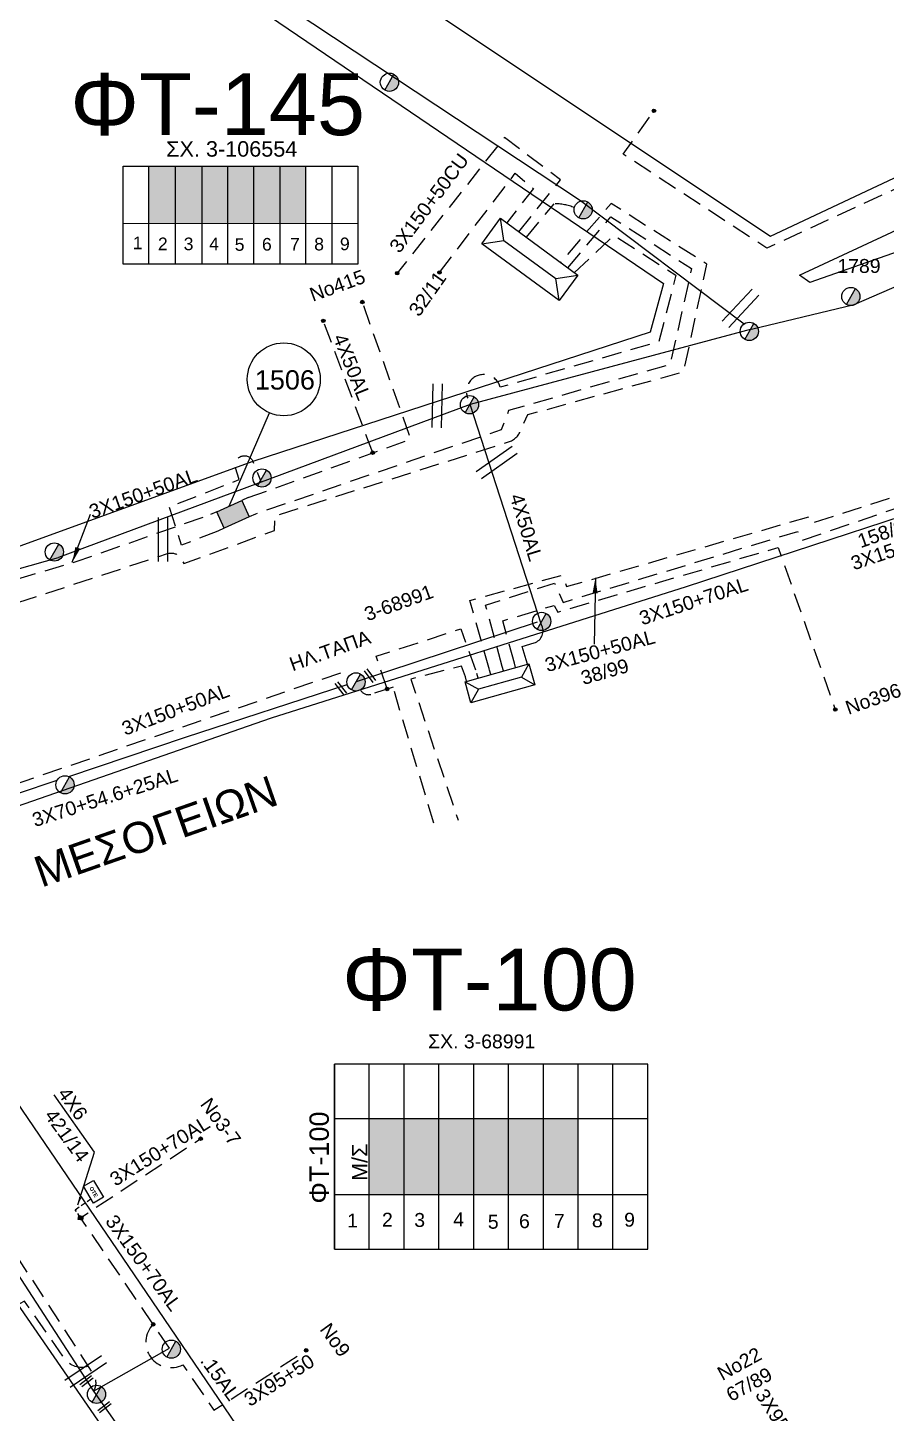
# Model space of a CAD drawing. Header units: millimetres. Extents: x 938 to 3112, y 793 to 1825.
# Drawn here: x 2202.4 to 2313.4, y 1088.3 to 1267.4 of the extents above; entities that cross this region are included whole.
import ezdxf
from ezdxf.enums import TextEntityAlignment as Align

# ---------------------------------------------------------------- set-up
doc = ezdxf.new("R2010")
doc.units = ezdxf.units.MM
doc.linetypes.add('DASHED', pattern=[19.05, 12.7, -6.35])
for name, color, linetype in [('Link Box 4 Διευθύνσεων', 7, 'Continuous'), ('Pillar OTE', 7, 'Continuous'), ('Ασφαλειοκιβώτια Χ.Τ 9 αναχωρήσεων', 7, 'Continuous'), ('Γέφυρες Εναερίου Δικτύου', 7, 'Continuous'), ('Γυμνά εναέρια ΧΤ (3Φ)   4x50AL', 7, 'Continuous'), ('Γυμνά εναέρια ΧΤ και ΦΟΠ (3Φ)   4x50+16AL', 7, 'Continuous'), ('Επιγραφές - Σχήματα', 7, 'Continuous'), ('Καλώδια ΧΤ   3x150+50AL', 7, 'DASHED'), ('Καλώδια ΧΤ   3x150+50ALXLPE', 7, 'DASHED'), ('Καλώδια ΧΤ   3x150+50CU', 7, 'DASHED'), ('Καλώδια ΧΤ   3x150+70AL', 7, 'DASHED'), ('Καλώδια ΧΤ   3x95+35CU', 7, 'DASHED'), ('Καλώδια ΧΤ   3x95+50CU', 7, 'DASHED'), ('Καλώδια ΧΤ   4X50+13', 7, 'Continuous'), ('Καλώδια ΧΤ   4x50AL', 7, 'DASHED'), ('Μηχανική τομή', 7, 'Continuous'), ('Στύλος ΦΜ', 7, 'Continuous'), ('Στύλος ΦΜ @ 1', 7, 'Continuous'), ('Συνδέσεις', 7, 'Continuous'), ('Συνεστραμμένα ΧΤ   3x70+54.6+25AL', 7, 'SYN_LINE'), ('Τομή', 7, 'Continuous'), ('Υποσταθμός πόλεως', 7, 'Continuous'), ('Υπόβαθρο ΔΕΗ', 7, 'Continuous'), ('Υπόγεια Καλώδια Δικτύου ΧΤ   .15', 7, 'DASHED'), ('Υπόγεια καλώδια Παροχών ΧΤ   4x6', 7, 'DASHED')]:
    doc.layers.add(name, color=color, linetype=linetype)
doc.styles.get("Standard").update_dxf_attribs({"font": 'arial.ttf'})
doc.linetypes.add('SYN_LINE', pattern='A,0.5,-0.0001,["/\\/\\/\\/",Standard,S=0.1,R=0,X=0,Y=-0.05],-0.25', length=0.7501)
doc.dimstyles.new('ISO-25', dxfattribs={"dimtxt": 2.5, "dimasz": 2.5, "dimexe": 1.25, "dimexo": 0.625, "dimtad": 1, "dimtxsty": 'Standard', "dimcen": 2.5, "dimaunit": 2, "dimazin": 0, "dimtfac": 1, "dimtmove": 0, "dimatfit": 3, "dimfxl": 1, "dimarcsym": 0})

# ---------------------------------------------------------------- blocks, each defined once
blk = doc.blocks.new('ΑΣΦΑΛΕΙΟΚΙΒΩΤΙΟ ΥΠΟΣΤΑΘΜΟΥ 9 ΑΝΑΧΩΡΗΣΕΩΝ')
at = {"layer": 'Ασφαλειοκιβώτια Χ.Τ 9 αναχωρήσεων', "ltscale": 40}
for p, q in [((-23.8, 40.36), (24.02, 40.36)), ((-9.72, 40.36), (-9.72, -40.64)), ((9.94, 40.36), (9.94, -40.64)), ((-23.8, 31.36), (24.02, 31.36)), ((-23.8, 22.36), (24.02, 22.36)), ((-23.8, 13.36), (24.02, 13.36)), ((-23.8, 4.36), (24.02, 4.36)), ((-23.8, -4.64), (24.02, -4.64)), ((-23.8, -13.64), (24.02, -13.64)), ((-23.8, -22.64), (24.02, -22.64)), ((-23.8, -31.64), (24.02, -31.64))]:
    blk.add_line(p, q, dxfattribs=at)
at = {"layer": 'Ασφαλειοκιβώτια Χ.Τ 9 αναχωρήσεων'}
blk.add_lwpolyline([(-23.8, -40.64), (24.02, -40.64), (24.02, 40.36), (-23.8, 40.36)], close=True, dxfattribs=at)
for s, p in [('1', (-18.22, 37.06)), ('2', (-18.02, 28.07)), ('3', (-18.09, 19.73)), ('4', (-17.94, 9.66)), ('5', (-18.55, 0.71)), ('6', (-18.4, -7.35)), ('7', (-18.34, -16.37)), ('8', (-18.19, -26.2)), ('9', (-18.02, -34.53))]:
    blk.add_text(s, height=3.6, rotation=270, dxfattribs=at).set_placement(p)
at = {"layer": 'Ασφαλειοκιβώτια Χ.Τ 9 αναχωρήσεων', "ltscale": 40}
for tag, height, p in [('ΟΝΟΜΑ', 5, (-0.16, 44.31)), ('ΚΕΙΜΕΝΟ 1', 2, (17.06, 35.59)), ('ΚΕΙΜΕΝΟ 2', 2, (17.06, 26.88)), ('ΚΕΙΜΕΝΟ 3', 2, (17.06, 17.69)), ('ΚΕΙΜΕΝΟ 4', 2, (17.06, 8.71)), ('ΚΕΙΜΕΝΟ 5', 2, (17.06, -0.13)), ('ΚΕΙΜΕΝΟ 6', 2, (17.06, -9.05)), ('ΚΕΙΜΕΝΟ 7', 2, (17.06, -18.13)), ('ΚΕΙΜΕΝΟ 8', 2, (17.06, -26.85)), ('ΚΕΙΜΕΝΟ 9', 2, (17.06, -35.99)), ('ΣΧ', 2, (-0.1, -42.64))]:
    blk.add_attdef(tag, text='', height=height, dxfattribs=at).set_placement(p, align=Align.MIDDLE_CENTER)
blk = doc.blocks.new('LINK BOX 4 ΑΝΑΧΩΡΗΣΕΩΝ')
at = {"layer": 'Link Box 4 Διευθύνσεων', "ltscale": 40}
blk.add_hatch(color=256, dxfattribs=at).paths.add_polyline_path([(-3.54, 0), (-3.54, -4.67), (3.54, -4.67), (3.54, 0)])
for p, q in [((-3.54, 0), (-5.33, 0)), ((5.33, 0), (3.54, 0)), ((-3.54, -4.67), (-5.33, -4.67)), ((5.33, -4.67), (3.54, -4.67))]:
    blk.add_line(p, q, dxfattribs=at)
blk.add_lwpolyline([(-3.54, -4.67), (-3.54, 0), (3.54, 0), (3.54, -4.67)], close=True, dxfattribs=at)
blk = doc.blocks.new('ΥΠΟΣΤΑΘΜΟΣ ΠΟΛΕΩΣ 6 ΑΝΑΧΩΡΗΣΕΩΝ')
at = {"layer": 'Υποσταθμός πόλεως', "linetype": 'Continuous', "ltscale": 40}
for p, q in [((-8.18, -2.82), (-8.18, -4)), ((-5.01, -2.82), (-5.01, -4)), ((-1.74, -2.82), (-1.74, -4)), ((1.65, -2.82), (1.65, -4)), ((5.07, -2.82), (5.07, -4)), ((8.16, -2.82), (8.16, -4))]:
    blk.add_line(p, q, dxfattribs=at)
blk.add_lwpolyline([(-8.57, 2.82), (8.57, 2.82), (8.57, -2.82), (-8.57, -2.82)], close=True, dxfattribs=at)
for points in [[(-5.75, 0), (-8.57, 2.82)], [(5.75, 0), (8.57, 2.82)], [(-8.57, -2.82), (-5.75, 0)], [(-5.75, 0), (5.75, 0)], [(8.57, -2.82), (5.75, 0)]]:
    blk.add_lwpolyline(points, dxfattribs=at)
at = {"layer": 'Υποσταθμός πόλεως', "linetype": 'SYN_LINE', "ltscale": 40, "flags": 1}
for tag, p in [('ΜΕΤΑΣΧΗΜΑΤΙΣΜΟΣ', (9.64, 1.91)), ('ΙΣΧΥΣ', (9.62, -0.89)), ('ΑΡΙΘΜΟΣ', (9.74, -3.61))]:
    blk.add_attdef(tag, p, '', height=1.8, dxfattribs=at)
blk = doc.blocks.new('ΥΠΑΡΧΩΝ ΤΣΙΜΕΝΤΕΝΙΟΣ ΣΤΥΛΟΣ')
at = {"layer": 'Στύλος ΦΜ'}
blk.add_hatch(color=256, dxfattribs=at).paths.add_polyline_path([(-1.29, -2.28, 0.574793), (2.62, 0, 0.268822), (1.3, 2.27)])
blk.add_line((-1.29, -2.28), (1.3, 2.27), dxfattribs=at)
blk.add_circle((0, 0), 2.62, dxfattribs=at)
at = {"layer": 'Στύλος ΦΜ', "flags": 4}
for tag, p in [('ΑΡΙΘΜΟΣ', (-4.68, 8.05)), ('ΤΥΠΟΣ', (-4.91, 3.03))]:
    blk.add_attdef(tag, p, '', height=4, dxfattribs=at)
blk = doc.blocks.new('ΤΟΜΗ')
at = {"layer": 'Τομή', "ltscale": 40}
for p, q in [((-5.68, 0), (5.68, 0)), ((5.68, -2.33), (-5.68, -2.33))]:
    blk.add_line(p, q, dxfattribs=at)
blk = doc.blocks.new('ΥΠΟΣΤΑΘΜΟΣ ΠΟΛΕΩΣ')
at = {"layer": 'Υποσταθμός πόλεως', "linetype": 'Continuous', "ltscale": 40}
blk.add_lwpolyline([(-8.57, 2.82), (8.57, 2.82), (8.57, -2.82), (-8.57, -2.82)], close=True, dxfattribs=at)
for points in [[(-5.75, 0), (-8.57, 2.82)], [(5.75, 0), (8.57, 2.82)], [(-8.57, -2.82), (-5.75, 0)], [(-5.75, 0), (5.75, 0)], [(8.57, -2.82), (5.75, 0)]]:
    blk.add_lwpolyline(points, dxfattribs=at)
at = {"layer": 'Υποσταθμός πόλεως', "linetype": 'SYN_LINE', "ltscale": 40, "flags": 1}
for tag, p in [('ΜΕΤΑΣΧΗΜΑΤΙΣΜΟΣ', (10.6, 2.39)), ('ΙΣΧΥΣ', (10.58, -0.41)), ('ΑΡΙΘΜΟΣ', (10.7, -3.13))]:
    blk.add_attdef(tag, p, '', height=1.8, dxfattribs=at)
blk = doc.blocks.new('_ΣΥΝΔΕΣΗ')
at = {"layer": 'Συνδέσεις', "linetype": 'SYN_LINE', "ltscale": 40}
blk.add_hatch(color=256, dxfattribs=at).paths.add_polyline_path([(0.5, -0.01, 1), (-0.5, -0.01, 1)])
at = {"layer": 'Συνδέσεις'}
blk.add_circle((0, -0.01), 0.5, dxfattribs=at)
blk = doc.blocks.new('ΜΗΧΑΝΙΚΗ ΤΟΜΗ')
at = {"layer": 'Μηχανική τομή', "ltscale": 40}
for p, q in [((-1.89, 0.78), (1.89, 0.78)), ((1.89, 0), (-1.89, 0))]:
    blk.add_line(p, q, dxfattribs=at)
blk = doc.blocks.new('TSONTA XT1')
at = {"ltscale": 40}
h = blk.add_hatch(color=256, dxfattribs=at)
h.dxf.hatch_style = 1
h.paths.add_polyline_path([(595.96, 2487.66), (597.07, 2488.77), (595.96, 2489.87), (594.85, 2488.77)])
blk.add_lwpolyline([(594.85, 2488.77), (595.96, 2489.87), (597.07, 2488.77), (595.96, 2487.66)], close=True, dxfattribs=at)
blk = doc.blocks.new('PILLAR ΟΤΕ')
at = {"layer": 'Pillar OTE', "ltscale": 40}
blk.add_lwpolyline([(-3.31, 2.02), (3.39, 2.02), (3.39, -1.99), (-3.31, -1.99)], close=True, dxfattribs=at)
at = {"layer": 'Pillar OTE', "insert": (-1.81, 0.71), "char_height": 1.3575, "width": 109.961, "attachment_point": 1}
blk.add_mtext('{\\fArial|b1|i0|c161|p34;OTE}', dxfattribs=at)

msp = doc.modelspace()

# ---------------------------------------------------------------- hatches: boundary and pattern name
at = {"layer": 'Ασφαλειοκιβώτια Χ.Τ 9 αναχωρήσεων'}
for color, points in [(2, [(2246.57, 1116.57), (2251.07, 1116.57), (2251.07, 1126.4), (2246.57, 1126.4)]), (173, [(2251.07, 1126.4), (2251.07, 1116.57), (2255.57, 1116.57), (2255.57, 1126.4)]), (30, [(2255.57, 1126.4), (2255.57, 1116.57), (2260.07, 1116.57), (2260.07, 1126.4)]), (85, [(2260.07, 1126.4), (2260.07, 1116.57), (2264.57, 1116.57), (2264.57, 1126.4)]), (151, [(2264.57, 1126.4), (2264.57, 1116.57), (2269.07, 1116.57), (2269.07, 1126.4)]), (5, [(2269.07, 1126.4), (2269.07, 1116.57), (2273.57, 1116.57), (2273.57, 1126.4)])]:
    msp.add_hatch(color=color, dxfattribs=at).paths.add_polyline_path(points)
at = {"layer": 'Καλώδια ΧΤ   3x150+50ALXLPE', "linetype": 'DASHED', "ltscale": 0.2}
h = msp.add_hatch(color=2, dxfattribs=at)
h.dxf.hatch_style = 1
h.paths.add_polyline_path([(2221.53, 1249.49), (2218.09, 1249.49), (2218.09, 1242.13), (2221.53, 1242.13)])
h = msp.add_hatch(color=27, dxfattribs=at)
h.dxf.hatch_style = 1
h.paths.add_polyline_path([(2224.97, 1249.49), (2221.53, 1249.49), (2221.53, 1242.13), (2224.97, 1242.12)])
h = msp.add_hatch(color=30, dxfattribs=at)
h.dxf.hatch_style = 1
h.paths.add_polyline_path([(2228.27, 1249.49), (2224.97, 1249.49), (2224.97, 1242.12), (2228.27, 1242.12)])
h = msp.add_hatch(color=62, dxfattribs=at)
h.dxf.hatch_style = 1
h.paths.add_polyline_path([(2231.65, 1249.49), (2228.27, 1249.49), (2228.27, 1242.12), (2231.65, 1242.12)])
h = msp.add_hatch(color=173, dxfattribs=at)
h.dxf.hatch_style = 1
h.paths.add_polyline_path([(2235.05, 1249.49), (2231.65, 1249.49), (2231.65, 1242.12), (2235.05, 1242.11)])
h = msp.add_hatch(color=133, dxfattribs=at)
h.dxf.hatch_style = 1
h.paths.add_polyline_path([(2238.39, 1249.49), (2235.05, 1249.49), (2235.05, 1242.11), (2238.39, 1242.11)])

# ---------------------------------------------------------------- linework, layer by layer
at = {"layer": 'Pillar OTE', "ltscale": 40}
for points in [[(2214.76, 1236.85), (2214.76, 1249.49), (2245.09, 1249.49), (2245.09, 1236.82), (2214.76, 1236.85)], [(2218.09, 1236.85), (2218.09, 1249.49)], [(2221.53, 1236.85), (2221.53, 1249.49)], [(2224.97, 1236.84), (2224.97, 1249.49)], [(2228.27, 1236.84), (2228.27, 1249.49)], [(2231.65, 1236.84), (2231.65, 1249.49)], [(2235.05, 1236.83), (2235.05, 1249.49)], [(2238.39, 1236.83), (2238.39, 1249.49)], [(2241.77, 1236.83), (2241.77, 1249.49)], [(2214.76, 1242.13), (2245.09, 1242.1)]]:
    msp.add_lwpolyline(points, dxfattribs=at)
at = {"layer": 'Γέφυρες Εναερίου Δικτύου', "color": 85, "linetype": 'DASHED', "ltscale": 0.2, "flags": 128}
msp.add_lwpolyline([(2339.73, 1272.79), (2340.5, 1272.32), (2338.5, 1268.96), (2336.25, 1269.33), (2326.18, 1251.94), (2297.97, 1238.9), (2279.38, 1251.06), (2283.37, 1256.65)], dxfattribs=at)
at = {"layer": 'Γέφυρες Εναερίου Δικτύου', "color": 2, "flags": 128}
for points in [[(2295.98, 1228.42), (2309.24, 1231.62), (2344.03, 1246.69)], [(2295.89, 1228.5), (2295.98, 1228.42), (2259.61, 1218.7)]]:
    msp.add_lwpolyline(points, dxfattribs=at)
at = {"layer": 'Γέφυρες Εναερίου Δικτύου', "color": 62, "flags": 128}
msp.add_lwpolyline([(2273.88, 1245.06), (2295.04, 1229.13)], dxfattribs=at)
at = {"layer": 'Γέφυρες Εναερίου Δικτύου', "color": 30, "linetype": 'DASHED', "ltscale": 0.2, "flags": 128}
msp.add_lwpolyline([(2190.28, 1189.53), (2220.49, 1199.42, -0.29372), (2222.11, 1199), (2222.61, 1198.15), (2234.31, 1202.4), (2234.38, 1204.31), (2264.58, 1213.86, 0.23172), (2266.14, 1215.35), (2267.05, 1217.39), (2287.22, 1222.93), (2290.19, 1236.84), (2277.82, 1244.7), (2271.3, 1237.07)], format="xyb", dxfattribs=at)
at = {"layer": 'Γέφυρες Εναερίου Δικτύου', "color": 62, "linetype": 'DASHED', "ltscale": 0.2, "flags": 128}
msp.add_lwpolyline([(2266.88, 1240.32), (2270.47, 1244.65)], dxfattribs=at)
at = {"layer": 'Γέφυρες Εναερίου Δικτύου', "color": 27, "linetype": 'DASHED', "ltscale": 0.2, "flags": 128}
msp.add_lwpolyline([(2272.25, 1236.38), (2277.81, 1242.97), (2288.22, 1236.28), (2285.46, 1223.86), (2264.58, 1217.92), (2263.64, 1215.42), (2231.86, 1204.53)], dxfattribs=at)
at = {"layer": 'Γέφυρες Εναερίου Δικτύου', "color": 2, "linetype": 'DASHED', "ltscale": 0.2, "flags": 128}
for points in [[(2273.11, 1235.75), (2278.21, 1240.58), (2286.2, 1235.41), (2283.99, 1226.81), (2263.51, 1220.92, 1.064685), (2259.29, 1219.5)], [(2259.61, 1218.8, -0.000607), (2259.61, 1218.7)]]:
    msp.add_lwpolyline(points, format="xyb", dxfattribs=at)
at = {"layer": 'Γέφυρες Εναερίου Δικτύου', "color": 27, "linetype": 'DASHED', "ltscale": 0.2, "flags": 128}
msp.add_lwpolyline([(2227, 1202.34), (2222.3, 1200.51), (2220.73, 1205.46), (2229.74, 1208.99), (2229.28, 1210.53, -0.942629), (2231.54, 1211.35), (2232.61, 1208.66)], format="xyb", dxfattribs=at)
at = {"layer": 'Γέφυρες Εναερίου Δικτύου', "color": 173, "linetype": 'DASHED', "ltscale": 0.2, "flags": 128}
for points in [[(2248.88, 1181.93), (2247.45, 1186.16), (2258.4, 1189.69), (2260.48, 1183.92)], [(2254.91, 1164.56), (2249.64, 1182.18)]]:
    msp.add_lwpolyline(points, dxfattribs=at)
at = {"layer": 'Γέφυρες Εναερίου Δικτύου', "color": 2, "linetype": 'DASHED', "ltscale": 0.2, "flags": 128}
msp.add_lwpolyline([(2258.99, 1183.5), (2258.49, 1184.88), (2251.94, 1183.2), (2258.06, 1164.98)], dxfattribs=at)
at = {"layer": 'Γέφυρες Εναερίου Δικτύου', "color": 62, "linetype": 'DASHED', "ltscale": 0.2}
msp.add_arc((2270.36, 1237.04), 7.62, 69.0894, 89.1958, dxfattribs=at)
at = {"layer": 'Γυμνά εναέρια ΧΤ (3Φ)   4x50AL', "color": 151, "flags": 128}
msp.add_lwpolyline([(2266.86, 1185.71), (2266.35, 1187.42), (2267.9, 1187.89, 0.473828), (2268.83, 1190.23), (2259.61, 1218.7)], format="xyb", dxfattribs=at)
at = {"layer": 'Γυμνά εναέρια ΧΤ και ΦΟΠ (3Φ)   4x50+16AL', "color": 62, "flags": 128}
msp.add_lwpolyline([(2228.6, 1275.07), (2273.88, 1245.06)], dxfattribs=at)
at = {"layer": 'Γυμνά εναέρια ΧΤ και ΦΟΠ (3Φ)   4x50+16AL', "color": 173, "linetype": 'Continuous', "ltscale": 0.2, "flags": 128}
msp.add_lwpolyline([(2104.85, 1257.86), (2125.17, 1235.82), (2144.78, 1210.65), (2163.02, 1186.7), (2206.39, 1198.91)], dxfattribs=at)
at = {"layer": 'Γυμνά εναέρια ΧΤ και ΦΟΠ (3Φ)   4x50+16AL', "color": 27, "flags": 128}
msp.add_lwpolyline([(2259.61, 1218.7), (2206.39, 1198.91)], dxfattribs=at)
at = {"layer": 'Επιγραφές - Σχήματα', "linetype": 'Continuous', "ltscale": 0.2}
msp.add_line((2228.47, 1205.57), (2233.66, 1217.62), dxfattribs=at)
msp.add_circle((2235.52, 1221.95), 4.71, dxfattribs=at)
at = {"layer": 'Επιγραφές - Σχήματα', "color": 173, "linetype": 'DASHED', "ltscale": 0.2}
msp.add_arc((2246.48, 1182.39), 1.2, 208.8508, 284.0321, dxfattribs=at)
at = {"layer": 'Καλώδια ΧΤ   3x150+50AL', "color": 5, "linetype": 'DASHED', "ltscale": 0.2, "flags": 128}
msp.add_lwpolyline([(2262.12, 1184.38), (2259.58, 1193.38), (2271.49, 1196.64), (2272.08, 1195.16), (2303.47, 1204.21), (2303.88, 1203.39), (2326.24, 1210.56, 0.173601), (2328.79, 1212.51, -0.240606), (2332.45, 1214.63, -0.466411), (2334.94, 1211.97), (2346.12, 1216.17), (2350.88, 1206.91)], format="xyb", dxfattribs=at)
at = {"layer": 'Καλώδια ΧΤ   3x150+50AL', "color": 85, "linetype": 'DASHED', "ltscale": 0.2, "flags": 128}
msp.add_lwpolyline([(2263.76, 1184.84), (2261.61, 1192.75), (2270.53, 1195.62), (2271.62, 1193.12), (2301.96, 1202.29), (2302.48, 1201.15), (2329.8, 1210.44)], dxfattribs=at)
at = {"layer": 'Καλώδια ΧΤ   3x150+50AL', "color": 151, "linetype": 'DASHED', "ltscale": 0.2, "flags": 128}
msp.add_lwpolyline([(2164.49, 1185.28), (2208.69, 1198.4), (2226.04, 1204.47)], dxfattribs=at)
at = {"layer": 'Καλώδια ΧΤ   3x150+50AL', "color": 151, "ltscale": 0.2, "flags": 128}
msp.add_lwpolyline([(2242.84, 1183.98), (2164.71, 1157.23), (2164.84, 1156.25)], dxfattribs=at)
at = {"layer": 'Καλώδια ΧΤ   3x150+50AL', "color": 173, "ltscale": 0.2, "flags": 128}
msp.add_lwpolyline([(2249.64, 1182.18), (2246.77, 1181.22)], dxfattribs=at)
at = {"layer": 'Καλώδια ΧΤ   3x150+50CU', "color": 173, "linetype": 'DASHED', "ltscale": 0.2, "flags": 128}
msp.add_lwpolyline([(2265.91, 1241.03), (2271.28, 1247.74), (2264.05, 1253.22), (2250.17, 1235.68)], dxfattribs=at)
at = {"layer": 'Καλώδια ΧΤ   3x150+50CU', "color": 133, "linetype": 'DASHED', "ltscale": 0.2, "flags": 128}
msp.add_lwpolyline([(2255.64, 1235.77), (2265.45, 1248.6), (2267.8, 1246.61), (2264.34, 1242.18)], dxfattribs=at)
at = {"layer": 'Καλώδια ΧΤ   3x150+70AL', "color": 30, "linetype": 'DASHED', "ltscale": 0.2, "flags": 128}
msp.add_lwpolyline([(2265.33, 1185.28), (2263.84, 1190.74), (2270.47, 1192.73), (2270.93, 1191.87), (2299.41, 1200.22), (2306.81, 1179.26)], dxfattribs=at)
at = {"layer": 'Καλώδια ΧΤ   3x150+70AL', "color": 2, "linetype": 'DASHED', "ltscale": 0.2, "flags": 128}
for points in [[(2178.57, 1142.69), (2184.91, 1134.61), (2183.88, 1132.71), (2200.07, 1110.04), (2210.88, 1093.35, -0.284801), (2210.92, 1091.15, 1.755252)], [(2210.24, 1094.34, -0.324969), (2207.22, 1095.34), (2202, 1102.8), (2189.95, 1096.27)]]:
    msp.add_lwpolyline(points, format="xyb", dxfattribs=at)
at = {"layer": 'Καλώδια ΧΤ   3x150+70AL', "color": 6, "linetype": 'DASHED', "ltscale": 0.2, "flags": 128}
msp.add_lwpolyline([(2220.75, 1096.7), (2209.25, 1113.58), (2224.76, 1123.79)], dxfattribs=at)
at = {"layer": 'Καλώδια ΧΤ   3x95+50CU', "color": 6, "linetype": 'DASHED', "ltscale": 0.2, "flags": 128}
msp.add_lwpolyline([(2218.64, 1099.78, 0.854939), (2222.47, 1094.56), (2226.5, 1088.68), (2238.42, 1096.43)], format="xyb", dxfattribs=at)
at = {"layer": 'Καλώδια ΧΤ   4X50+13', "color": 27, "linetype": 'DASHED', "ltscale": 0.2, "flags": 128}
msp.add_lwpolyline([(2230.9, 1206.66), (2251.95, 1214.21), (2245.68, 1231.95)], dxfattribs=at)
at = {"layer": 'Καλώδια ΧΤ   4x50AL', "color": 27, "linetype": 'DASHED', "ltscale": 0.2, "flags": 128}
msp.add_lwpolyline([(2247.03, 1212.45), (2240.65, 1229.49)], dxfattribs=at)
at = {"layer": 'Συνεστραμμένα ΧΤ   3x70+54.6+25AL', "color": 173, "linetype": 'SYN_LINE', "ltscale": 20, "flags": 128}
for points in [[(2244.9, 1182.91), (2268.31, 1190.59)], [(2207.72, 1170.61), (2222.84, 1175.68), (2243.72, 1182.52)], [(2185.68, 1163.23), (2206.23, 1170.12)]]:
    msp.add_lwpolyline(points, dxfattribs=at)
at = {"layer": 'Συνεστραμμένα ΧΤ   3x70+54.6+25AL', "color": 85, "linetype": 'SYN_LINE', "ltscale": 20, "flags": 128}
msp.add_lwpolyline([(2198.36, 1110.48), (2198.53, 1110.26), (2210.92, 1091.15)], dxfattribs=at)
at = {"layer": 'Συνεστραμμένα ΧΤ   3x70+54.6+25AL', "color": 6, "linetype": 'SYN_LINE', "ltscale": 10, "flags": 128}
msp.add_lwpolyline([(2210.92, 1091.15), (2220.75, 1096.7)], dxfattribs=at)
at = {"layer": 'Συνεστραμμένα ΧΤ   3x70+54.6+25AL', "color": 6, "linetype": 'SYN_LINE', "ltscale": 20, "flags": 128}
msp.add_lwpolyline([(2210.92, 1091.15), (2227.86, 1067.07)], dxfattribs=at)
at = {"layer": 'Υπόβαθρο ΔΕΗ', "flags": 128}
for points in [[(2259.59, 1300.8), (2235.66, 1317.05), (2218.47, 1293.79), (2298.43, 1240.48), (2326.07, 1253.46), (2352.61, 1299.34), (2398.83, 1380.17)], [(2259.59, 1300.8), (2235.66, 1317.05), (2218.47, 1293.79), (2298.43, 1240.48), (2326.07, 1253.46), (2352.61, 1299.34), (2398.83, 1380.17)], [(2124.05, 1261.93), (2210.61, 1284.59), (2284.58, 1234.35)], [(2124.05, 1261.93), (2210.61, 1284.59), (2284.58, 1234.35)], [(2284.58, 1234.35), (2282.88, 1228.05), (2231.54, 1211.35), (2181.31, 1193.1), (2177.01, 1193.59), (2124.05, 1261.93)], [(2284.58, 1234.35), (2282.88, 1228.05), (2231.54, 1211.35), (2181.31, 1193.1), (2177.01, 1193.59), (2124.05, 1261.93)], [(2327.24, 1247.1), (2327.2, 1242.8), (2303.5, 1234.46), (2302.19, 1235.42), (2327.24, 1247.1)], [(2327.24, 1247.1), (2327.2, 1242.8), (2303.5, 1234.46), (2302.19, 1235.42), (2327.24, 1247.1)], [(2179.96, 1159.4), (2216.17, 1106.19), (2255.77, 1047.91), (2302.67, 1075.1), (2330.67, 1091.54), (2315.31, 1119.94), (2319.15, 1121.89), (2334.27, 1094.54), (2377.63, 1126.11), (2351.14, 1174.03), (2331.79, 1209.59), (2287.51, 1195.14), (2233.9, 1178.16), (2179.96, 1159.4)], [(2334.8, 1094.92), (2377.63, 1126.11), (2351.14, 1174.03), (2331.79, 1209.59), (2287.51, 1195.14), (2233.9, 1178.16), (2179.96, 1159.4)], [(2179.96, 1159.4), (2216.17, 1106.19), (2255.77, 1047.91), (2302.67, 1075.1), (2330.67, 1091.54), (2315.31, 1119.94), (2319.15, 1121.89), (2334.27, 1094.54)], [(2088.4, 1091.26), (2024.98, 1034.14), (2015.23, 1045.13), (2007.59, 1063.03), (1990.67, 1103.22), (2041.54, 1118.51), (2109.47, 1138.55), (2165.28, 1155.11), (2197.54, 1107.53), (2223.98, 1069.22), (2240.62, 1044.94), (2238.33, 1036.72), (2194.49, 1018.02), (2182.74, 1045.06)], [(2088.4, 1091.26), (2024.98, 1034.14), (2015.23, 1045.13), (2007.59, 1063.03), (1990.67, 1103.22), (2041.54, 1118.51), (2109.47, 1138.55), (2165.28, 1155.11), (2197.54, 1107.53), (2223.98, 1069.22), (2240.62, 1044.94), (2238.33, 1036.72), (2194.49, 1018.02), (2182.74, 1045.06)], [(2211.05, 1122.07), (2205.86, 1129.46)]]:
    msp.add_lwpolyline(points, dxfattribs=at)
at = {"layer": 'Υπόγεια καλώδια Παροχών ΧΤ   4x6', "color": 6, "linetype": 'DASHED', "ltscale": 0.05}
msp.add_lwpolyline([(2209.25, 1113.58), (2208.55, 1114.61), (2210.6, 1116.01)], dxfattribs=at)

# ---------------------------------------------------------------- block references
at = {"layer": 'Link Box 4 Διευθύνσεων', "xscale": 0.5000000000002478, "yscale": 0.5000000000002478, "zscale": 0.5000000000002478, "rotation": 24.25393295442522}
msp.add_blockref('LINK BOX 4 ΑΝΑΧΩΡΗΣΕΩΝ', (2228.47, 1205.57), dxfattribs=at)
at = {"layer": 'Pillar OTE', "xscale": 0.375, "yscale": 0.375, "zscale": 0.375, "rotation": 300.3915560488769}
msp.add_blockref('PILLAR ΟΤΕ', (2210.91, 1116.95), dxfattribs=at)
at = {"layer": 'Ασφαλειοκιβώτια Χ.Τ 9 αναχωρήσεων', "xscale": 0.5, "yscale": 0.5, "zscale": 0.5, "rotation": 90}
msp.add_blockref('ΑΣΦΑΛΕΙΟΚΙΒΩΤΙΟ ΥΠΟΣΤΑΘΜΟΥ 9 ΑΝΑΧΩΡΗΣΕΩΝ', (2262.25, 1121.43), dxfattribs=at).add_auto_attribs({'ΟΝΟΜΑ': 'ΦΤ-100'})
at = {"layer": 'Μηχανική τομή', "xscale": 0.5000000000003024, "yscale": 0.5000000000003024, "zscale": 0.5000000000003024}
for p, rotation in [((2246.82, 1183.77), 127.6304452532624), ((2243.06, 1182.12), 127.6304452532624), ((2209.91, 1092.58), 217.6304452532625), ((2212.23, 1089.24), 217.6304452532625)]:
    msp.add_blockref('ΜΗΧΑΝΙΚΗ ΤΟΜΗ', p, dxfattribs=dict(at, rotation=rotation))
at = {"layer": 'Στύλος ΦΜ @ 1', "ltscale": 40, "xscale": 0.4499999999998181, "yscale": 0.4499999999998181, "zscale": 0.4499999999998181}
for p in [(2249.18, 1260.36), (2274.22, 1243.87), (2295.69, 1228.15), (2295.69, 1228.15), (2259.53, 1218.67), (2259.53, 1218.67), (2232.7, 1209.2), (2232.7, 1209.2), (2205.86, 1199.64), (2205.86, 1199.64), (2268.86, 1190.66), (2268.86, 1190.66), (2244.85, 1182.84), (2244.85, 1182.84), (2207.25, 1169.53), (2207.25, 1169.53), (2220.98, 1096.58), (2220.98, 1096.58), (2211.32, 1090.75), (2211.32, 1090.75)]:
    msp.add_blockref('ΥΠΑΡΧΩΝ ΤΣΙΜΕΝΤΕΝΙΟΣ ΣΤΥΛΟΣ', p, dxfattribs=at)
at = {"layer": 'Στύλος ΦΜ @ 1', "ltscale": 40}
ref = msp.add_blockref('ΥΠΑΡΧΩΝ ΤΣΙΜΕΝΤΕΝΙΟΣ ΣΤΥΛΟΣ', (2308.82, 1232.66), dxfattribs=dict(at, xscale=0.4499999999998181, yscale=0.4499999999998181, zscale=0.4499999999998181))
ref.add_attrib('ΤΥΠΟΣ', '1789', (2307.07, 1235.71), dxfattribs={"layer": 'Στύλος ΦΜ', "height": 1.8, "flags": 4})
at = {"layer": 'Συνδέσεις', "xscale": 0.4500000000000455, "yscale": 0.4500000000000455, "zscale": 0.4500000000000455}
for p in [(2283.37, 1256.66), (2250.17, 1235.68), (2255.65, 1235.78), (2245.68, 1231.95), (2240.63, 1229.51), (2247.01, 1212.47), (2248.88, 1181.93), (2306.81, 1179.27), (2224.77, 1123.79), (2218.65, 1099.79), (2238.42, 1096.43)]:
    msp.add_blockref('_ΣΥΝΔΕΣΗ', p, dxfattribs=at)
at = {"layer": 'Συνδέσεις', "xscale": 0.3430737632265213, "yscale": 0.3430737632265213, "zscale": 0.3430737632265213, "rotation": 304.8559828077668}
msp.add_blockref('TSONTA XT1', (1391.77, 793.35), dxfattribs=at)
at = {"layer": 'Τομή'}
for p, xscale, yscale, zscale, rotation in [((2294.13, 1231.54), 0.4999999999999898, 0.4999999999999898, 0.4999999999999898, 47.05818701836762), ((2294.13, 1231.54), 0.4999999999999898, 0.4999999999999898, 0.4999999999999898, 47.05818701836762), ((2255.93, 1218.52), 0.4999999999999858, 0.4999999999999858, 0.4999999999999858, 268.4075684774255), ((2255.93, 1218.52), 0.4999999999999858, 0.4999999999999858, 0.4999999999999858, 268.4075684774255), ((2262.71, 1211.69), 0.5000000000000466, 0.5000000000000466, 0.5000000000000466, 35.15769776130931), ((2262.71, 1211.69), 0.5000000000000466, 0.5000000000000466, 0.5000000000000466, 35.15769776130931), ((2219.34, 1201.26), 0.5, 0.5, 0.5, 90), ((2219.34, 1201.26), 0.5, 0.5, 0.5, 90), ((2209.59, 1094.18), 0.4999999999999835, 0.4999999999999835, 0.4999999999999835, 34.11325917834728), ((2209.59, 1094.18), 0.4999999999999835, 0.4999999999999835, 0.4999999999999835, 34.11325917834728)]:
    msp.add_blockref('ΤΟΜΗ', p, dxfattribs=dict(at, xscale=xscale, yscale=yscale, zscale=zscale, rotation=rotation))
at = {"layer": 'Υποσταθμός πόλεως'}
for name, p, xscale, yscale, zscale, rotation in [('ΥΠΟΣΤΑΘΜΟΣ ΠΟΛΕΩΣ', (2267.34, 1237.46), 0.7235859852035152, 0.7235859852035152, 0.7235859852035152, 323.7502930744243), ('ΥΠΟΣΤΑΘΜΟΣ ΠΟΛΕΩΣ 6 ΑΝΑΧΩΡΗΣΕΩΝ', (2263.46, 1182.67), 0.5000000000001803, 0.5000000000001803, 0.5000000000001803, 195.6801106980091)]:
    msp.add_blockref(name, p, dxfattribs=dict(at, xscale=xscale, yscale=yscale, zscale=zscale, rotation=rotation))

# ---------------------------------------------------------------- texts
at = {"ltscale": 30, "char_height": 1.63, "width": 11.2573, "attachment_point": 1}
for s, insert in [('1', (2216.01, 1240.41)), ('2', (2219.25, 1240.28)), ('3', (2222.58, 1240.28)), ('4', (2225.88, 1240.28)), ('5', (2229.18, 1240.2)), ('6', (2232.7, 1240.23)), ('7', (2236.33, 1240.23)), ('8', (2239.45, 1240.25)), ('9', (2242.78, 1240.28))]:
    msp.add_mtext(s, dxfattribs=dict(at, insert=insert))
at = {"layer": 'Γυμνά εναέρια ΧΤ (3Φ)   4x50AL'}
msp.add_text('4X50AL', height=1.8, rotation=286.8735, dxfattribs=at).set_placement((2266.86, 1202.82), align=Align.MIDDLE)
at = {"layer": 'Επιγραφές - Σχήματα', "linetype": 'DASHED', "ltscale": 0.2, "char_height": 8, "width": 24.9768, "attachment_point": 1}
for s, insert in [('ΦΤ-145', (2207.91, 1261.52)), ('ΦΤ-100', (2243.04, 1148.37))]:
    msp.add_mtext(s, dxfattribs=dict(at, insert=insert))
at = {"layer": 'Επιγραφές - Σχήματα', "linetype": 'Continuous', "ltscale": 0.2, "attachment_point": 1}
for s, insert, char_height, width in [('ΣΧ. 3-106554', (2220.32, 1252.74), 2, 17.7577), ('ΣΧ. 3-68991', (2254.17, 1137.27), 1.8, 21.7244)]:
    msp.add_mtext(s, dxfattribs=dict(at, insert=insert, char_height=char_height, width=width))
at = {"layer": 'Επιγραφές - Σχήματα', "linetype": 'DASHED', "ltscale": 0.2, "attachment_point": 1}
for s, insert, char_height, width, rotation in [('Νο415', (2238.66, 1233.66), 1.8, 10.8079, 20.0382), ('32/11', (2251.54, 1230.97), 1.8, 10.8079, 54.7601), ('158/94', (2309.48, 1201.81), 1.8, 10.8079, 19.4523), ('3-68991', (2245.73, 1192.36), 1.8, 10.8079, 19.7619), ('ΗΛ.ΤΑΠΑ', (2236.05, 1185.89), 1.8, 10.8079, 19.7619), ('38/99', (2273.74, 1184.16), 1.8, 10.8079, 16.0275), ('Νο396', (2307.91, 1180.27), 1.8, 10.8079, 19.4523), ('ΜΕΣΟΓΕΙΩΝ', (2202.85, 1160), 4, 17.2922, 19.2992), ('4Χ6', (2207.67, 1130.66), 1.8, 10.8079, 306.0295), ('Νο3-7', (2226.09, 1129.29), 1.8, 10.8079, 306.0295), ('421/14', (2205.96, 1127.84), 1.8, 10.8079, 306.0295), ('Μ/Σ', (2244.34, 1118.33), 2, 3.152, 90), ('Νο9', (2241.54, 1100.18), 1.8, 10.8079, 306.0295), ('Νο22', (2291.34, 1094.04), 1.8, 10.8079, 28.7787), ('67/89', (2292.48, 1091.31), 1.8, 10.8079, 28.7787)]:
    msp.add_mtext(s, dxfattribs=dict(at, insert=insert, char_height=char_height, width=width, rotation=rotation))
at = {"layer": 'Επιγραφές - Σχήματα', "linetype": 'Continuous', "ltscale": 0.2, "insert": (2231.78, 1223.13), "char_height": 2.5, "attachment_point": 1}
msp.add_mtext('1506', dxfattribs=at)
at = {"layer": 'Καλώδια ΧΤ   3x150+50AL', "linetype": 'DASHED', "ltscale": 0.2}
msp.add_text('3X150+50AL', height=1.8, rotation=19.5491, dxfattribs=at).set_placement((2217.34, 1207.21), align=Align.MIDDLE)
at = {"layer": 'Καλώδια ΧΤ   3x150+50AL', "ltscale": 0.2}
for s, rotation, p in [('3X150+50', 18.5308, (2314.37, 1199.94)), ('3X150+50AL', 14.9446, (2276.39, 1186.86)), ('3X150+50AL', 20.629, (2221.53, 1179.29))]:
    msp.add_text(s, height=1.8, rotation=rotation, dxfattribs=at).set_placement(p, align=Align.MIDDLE)
at = {"layer": 'Καλώδια ΧΤ   3x150+50CU', "linetype": 'DASHED', "ltscale": 0.2}
msp.add_text('3X150+50CU', height=1.8, rotation=53.2333, dxfattribs=at).set_placement((2254.29, 1244.75), align=Align.MIDDLE)
at = {"layer": 'Καλώδια ΧΤ   3x150+70AL', "ltscale": 0.2}
for rotation, p in [(18.2163, (2288.49, 1193.28)), (32.0744, (2219.48, 1122.21)), (306.1409, (2217.4, 1107.74))]:
    msp.add_text('3X150+70AL', height=1.8, rotation=rotation, dxfattribs=at).set_placement(p, align=Align.MIDDLE)
at = {"layer": 'Καλώδια ΧΤ   3x95+35CU', "ltscale": 0.2}
msp.add_text('3X95+35CU', height=1.8, rotation=302.5988, dxfattribs=at).set_placement((2300.85, 1085.39), align=Align.MIDDLE)
at = {"layer": 'Καλώδια ΧΤ   3x95+50CU', "ltscale": 0.2}
msp.add_text('3X95+50', height=1.8, rotation=32.5945, dxfattribs=at).set_placement((2234.92, 1092.58), align=Align.MIDDLE)
at = {"layer": 'Καλώδια ΧΤ   4x50AL', "linetype": 'DASHED', "ltscale": 0.2}
msp.add_text('4X50AL', height=1.8, rotation=291.8201, dxfattribs=at).set_placement((2244.35, 1223.56), align=Align.MIDDLE)
at = {"layer": 'Συνεστραμμένα ΧΤ   3x70+54.6+25AL', "ltscale": 20}
msp.add_text('3X70+54.6+25AL', height=1.8, rotation=17.7754, dxfattribs=at).set_placement((2212.4, 1167.91), align=Align.MIDDLE)
at = {"layer": 'Υπόγεια Καλώδια Δικτύου ΧΤ   .15', "linetype": 'DASHED', "ltscale": 0.2, "insert": (2226.09, 1096.12), "char_height": 1.8, "width": 10.8079, "attachment_point": 1, "rotation": 306.0295}
msp.add_mtext('.15AL', dxfattribs=at)

# ---------------------------------------------------------------- leaders
at = {"layer": 'Επιγραφές - Σχήματα', "ltscale": 40}
for points, override in [([(2208.19, 1198.3), (2210.54, 1204.53)], {"dimasz": 2, "dimtad": 0}), ([(2275.8, 1196.29), (2275.62, 1187.71)], {"dimasz": 2, "dimtad": 0}), ([(2208.92, 1115.25), (2211.05, 1122.07)], {"dimasz": 1, "dimtad": 0})]:
    msp.add_leader(points, dimstyle='ISO-25', override=override, dxfattribs=at)

doc.saveas('drawing.dxf')
